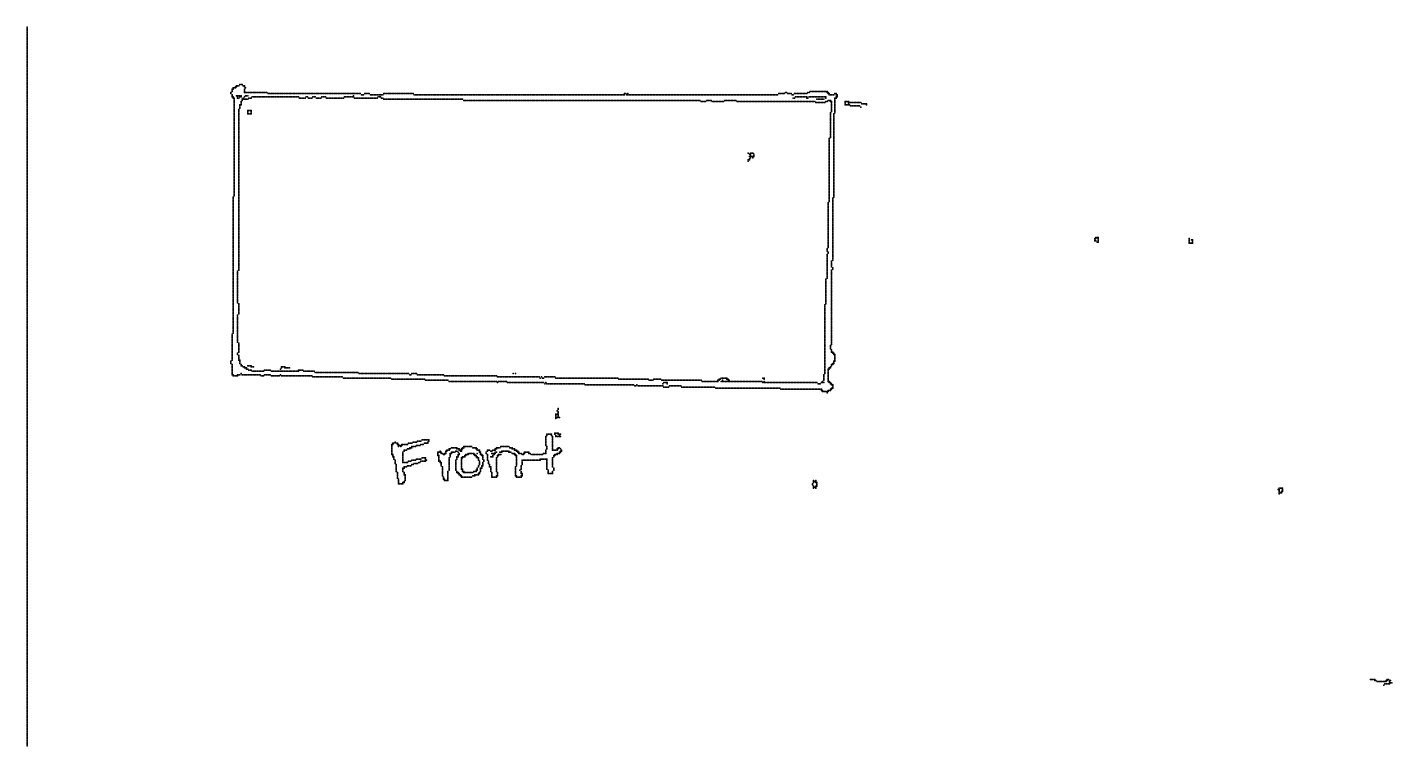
# Model space of a CAD drawing. Header units: metres. Extents: x 1 to 1214, y -1279 to 0.
# Drawn here: x 1 to 1214, y -1279 to -640 of the extents above; entities that cross this region are included whole.
import ezdxf

# ---------------------------------------------------------------- set-up
doc = ezdxf.new("R2010")
doc.units = ezdxf.units.M

msp = doc.modelspace()

# ---------------------------------------------------------------- linework, layer by layer
for p in [(1, -640), (1, -641), (1, -642), (1, -643), (1, -644), (1, -645), (1, -646), (1, -647), (1, -648), (1, -649), (1, -650), (1, -651), (1, -652), (1, -653), (1, -654), (1, -655), (1, -656), (1, -657), (1, -658), (1, -659), (1, -660), (1, -661), (1, -662), (1, -663), (1, -664), (1, -665), (1, -666), (1, -667), (1, -668), (1, -669), (1, -670), (1, -671), (1, -672), (1, -673), (1, -674), (1, -675), (1, -676), (1, -677), (1, -678), (1, -679), (1, -680), (1, -681), (1, -682), (1, -683), (1, -684), (1, -685), (1, -686), (1, -687), (1, -688), (1, -689), (1, -690), (1, -691), (190, -691), (191, -691), (192, -691), (1, -692), (1, -693), (1, -694), (1, -695), (1, -696), (1, -697), (1, -698), (1, -699), (1, -700), (1, -701), (1, -702), (1, -703), (182, -698), (182, -699), (183, -695), (183, -696), (183, -697), (183, -700), (183, -701), (183, -702), (184, -694), (184, -695), (184, -702), (184, -703), (185, -694), (185, -703), (186, -693), (186, -694), (187, -692), (187, -693), (187, -701), (188, -692), (188, -701), (188, -702), (188, -703), (189, -692), (189, -701), (189, -703), (190, -701), (190, -702), (191, -701), (191, -702), (193, -692), (193, -703), (194, -692), (194, -693), (194, -695), (194, -696), (194, -697), (194, -698), (194, -702), (195, -694), (195, -698), (195, -701), (196, -698), (196, -701), (197, -698), (197, -701), (198, -698), (198, -703), (199, -698), (199, -703), (200, -698), (200, -703), (201, -698), (201, -702), (202, -698), (202, -702), (203, -698), (203, -702), (204, -698), (204, -702), (205, -698), (205, -702), (206, -698), (206, -702), (207, -698), (207, -702), (208, -698), (208, -702), (209, -698), (209, -702), (210, -698), (210, -702), (211, -698), (211, -702), (212, -698), (212, -702), (213, -698), (213, -702), (214, -698), (214, -702), (215, -699), (215, -702), (216, -699), (216, -702), (217, -699), (217, -702), (218, -699), (218, -702), (219, -699), (219, -702), (220, -699), (220, -702), (221, -699), (221, -702), (222, -699), (222, -702), (223, -699), (223, -702), (224, -699), (224, -702), (225, -699), (225, -702), (226, -699), (226, -702), (227, -699), (227, -702), (228, -699), (228, -702), (229, -699), (229, -702), (230, -699), (230, -702), (231, -699), (231, -702), (232, -699), (232, -702), (233, -699), (233, -702), (234, -699), (234, -702), (235, -699), (235, -702), (236, -699), (236, -702), (237, -699), (237, -702), (238, -699), (238, -702), (239, -699), (239, -702), (240, -699), (240, -702), (241, -699), (241, -702), (242, -699), (242, -702), (243, -699), (243, -703), (244, -699), (244, -703), (245, -699), (245, -703), (246, -699), (246, -703), (247, -699), (247, -703), (248, -699), (248, -703), (249, -699), (249, -702), (250, -699), (250, -702), (251, -699), (251, -703), (252, -699), (252, -703), (253, -699), (253, -703), (254, -699), (254, -703), (255, -699), (255, -702), (256, -699), (256, -702), (257, -699), (257, -702), (258, -699), (258, -703), (259, -699), (259, -703), (260, -699), (260, -703), (261, -699), (261, -703), (262, -699), (262, -703), (263, -699), (263, -702), (264, -699), (264, -702), (265, -699), (265, -702), (266, -699), (266, -702), (267, -699), (267, -703), (268, -699), (268, -703), (269, -699), (269, -703), (270, -699), (270, -703), (271, -699), (271, -703), (272, -699), (272, -703), (273, -699), (273, -703), (274, -699), (274, -703), (275, -699), (275, -703), (276, -699), (276, -703), (277, -699), (277, -703), (278, -699), (278, -703), (279, -699), (279, -703), (280, -699), (280, -703), (281, -699), (281, -703), (282, -699), (282, -703), (283, -699), (283, -702), (284, -699), (284, -702), (285, -699), (285, -702), (286, -699), (286, -702), (287, -699), (287, -702), (288, -699), (288, -702), (289, -699), (289, -702), (290, -699), (290, -702), (291, -699), (291, -701), (291, -702), (292, -699), (292, -703), (293, -699), (293, -703), (294, -699), (294, -703), (295, -699), (295, -703), (296, -699), (296, -703), (297, -699), (297, -703), (298, -700), (298, -703), (299, -700), (299, -703), (300, -700), (300, -703), (301, -699), (301, -703), (302, -699), (302, -703), (303, -699), (303, -703), (304, -699), (304, -703), (305, -699), (305, -703), (306, -700), (306, -703), (307, -700), (307, -703), (308, -700), (308, -703), (309, -700), (309, -703), (310, -700), (310, -703), (311, -700), (311, -703), (312, -700), (312, -703), (313, -700), (313, -702), (314, -700), (314, -702), (315, -700), (315, -702), (316, -700), (316, -703), (317, -700), (317, -703), (318, -699), (319, -699), (320, -699), (321, -699), (322, -699), (323, -699), (324, -699), (325, -699), (326, -699), (327, -699), (328, -699), (329, -699), (330, -699), (331, -699), (332, -699), (333, -699), (334, -699), (335, -699), (336, -699), (337, -699), (338, -699), (339, -699), (340, -699), (341, -699), (342, -699), (343, -699), (344, -699), (345, -700), (346, -700), (347, -700), (348, -700), (349, -700), (350, -700), (351, -700), (352, -700), (353, -700), (354, -700), (355, -700), (356, -700), (357, -700), (358, -700), (359, -700), (360, -700), (361, -700), (362, -700), (363, -700), (364, -700), (365, -700), (366, -700), (367, -700), (368, -700), (369, -700), (370, -700), (371, -700), (372, -700), (373, -700), (374, -700), (375, -700), (376, -700), (377, -700), (378, -700), (379, -700), (380, -700), (381, -700), (382, -700), (383, -700), (384, -700), (385, -700), (386, -700), (387, -700), (388, -700), (389, -700), (390, -700), (391, -700), (392, -700), (393, -700), (394, -700), (395, -700), (396, -700), (397, -700), (398, -700), (399, -700), (400, -700), (401, -700), (402, -700), (403, -700), (404, -700), (405, -700), (406, -700), (407, -700), (408, -700), (409, -700), (410, -700), (411, -700), (412, -700), (413, -700), (414, -700), (415, -700), (416, -700), (417, -700), (418, -700), (419, -700), (420, -700), (421, -700), (422, -700), (423, -700), (424, -700), (425, -700), (426, -700), (427, -700), (428, -700), (429, -700), (430, -700), (431, -700), (432, -700), (433, -700), (434, -700), (435, -700), (436, -700), (437, -700), (438, -700), (439, -700), (440, -700), (441, -700), (442, -700), (443, -700), (444, -700), (445, -700), (446, -700), (447, -700), (448, -700), (449, -700), (450, -700), (451, -700), (452, -700), (453, -700), (454, -700), (455, -700), (456, -700), (457, -700), (458, -700), (459, -700), (460, -700), (461, -700), (462, -700), (463, -700), (464, -700), (465, -700), (466, -700), (467, -700), (468, -700), (469, -700), (470, -700), (471, -700), (472, -700), (473, -700), (474, -700), (475, -700), (476, -700), (477, -700), (478, -700), (479, -700), (480, -700), (481, -700), (482, -700), (483, -700), (484, -700), (485, -700), (486, -700), (487, -700), (488, -700), (489, -700), (490, -700), (491, -700), (492, -700), (493, -700), (494, -700), (495, -700), (496, -700), (497, -700), (498, -700), (499, -700), (500, -700), (501, -700), (502, -700), (503, -700), (504, -700), (505, -700), (506, -700), (507, -700), (508, -700), (509, -700), (510, -700), (511, -700), (512, -700), (513, -700), (514, -700), (515, -700), (516, -700), (517, -700), (518, -700), (519, -700), (520, -700), (521, -700), (522, -700), (523, -700), (524, -700), (525, -700), (526, -700), (527, -700), (528, -700), (529, -700), (530, -700), (531, -700), (532, -699), (532, -700), (533, -699), (534, -700), (535, -699), (535, -700), (536, -700), (537, -700), (538, -700), (539, -700), (540, -700), (541, -700), (542, -700), (543, -700), (544, -700), (545, -700), (546, -700), (547, -700), (548, -700), (549, -700), (550, -700), (551, -700), (552, -700), (553, -700), (554, -700), (555, -700), (556, -700), (557, -700), (558, -700), (559, -700), (560, -700), (561, -700), (562, -700), (563, -700), (564, -700), (565, -700), (566, -700), (567, -700), (568, -700), (569, -700), (570, -700), (571, -700), (572, -700), (573, -700), (574, -700), (575, -700), (576, -700), (577, -700), (578, -700), (579, -700), (580, -700), (581, -700), (582, -700), (583, -700), (584, -700), (585, -700), (586, -700), (587, -700), (588, -700), (589, -700), (590, -700), (591, -700), (592, -700), (593, -700), (594, -700), (595, -700), (596, -700), (597, -700), (598, -700), (599, -700), (600, -700), (601, -700), (602, -700), (603, -700), (604, -700), (605, -700), (606, -700), (607, -700), (608, -700), (609, -700), (610, -700), (611, -700), (612, -700), (613, -700), (614, -700), (615, -700), (616, -700), (617, -700), (618, -700), (619, -700), (620, -700), (621, -700), (622, -700), (623, -700), (624, -700), (625, -700), (626, -700), (627, -700), (628, -700), (629, -700), (630, -700), (631, -700), (632, -700), (633, -700), (634, -700), (635, -700), (636, -700), (637, -700), (638, -700), (639, -700), (640, -700), (641, -700), (642, -700), (643, -700), (644, -700), (645, -700), (646, -700), (647, -700), (648, -700), (649, -700), (650, -700), (651, -700), (652, -700), (653, -700), (654, -700), (655, -700), (656, -700), (657, -700), (658, -700), (659, -700), (660, -700), (661, -700), (662, -700), (663, -700), (664, -700), (665, -700), (666, -700), (667, -700), (668, -700), (669, -699), (670, -699), (671, -699), (672, -699), (673, -699), (674, -699), (675, -698), (676, -698), (677, -699), (678, -699), (679, -699), (680, -699), (681, -700), (682, -700), (682, -703), (683, -699), (683, -703), (684, -699), (684, -702), (685, -699), (685, -702), (686, -699), (686, -702), (687, -699), (687, -702), (688, -699), (688, -702), (689, -699), (689, -702), (690, -699), (690, -702), (691, -699), (691, -702), (692, -699), (692, -702), (693, -699), (693, -702), (694, -699), (694, -702), (694, -703), (695, -698), (695, -703), (696, -698), (696, -702), (697, -697), (697, -702), (698, -697), (698, -702), (699, -697), (699, -702), (700, -697), (700, -702), (701, -697), (701, -702), (702, -697), (702, -702), (703, -697), (703, -702), (704, -697), (704, -702), (705, -697), (705, -702), (706, -697), (706, -702), (707, -697), (707, -702), (708, -697), (708, -702), (709, -697), (709, -702), (710, -697), (710, -702), (711, -697), (711, -702), (711, -703), (712, -697), (712, -698), (713, -698), (713, -699), (714, -699), (714, -700), (715, -700), (716, -700), (717, -700), (718, -700), (719, -699), (719, -703), (720, -699), (720, -700), (720, -702), (720, -703), (721, -700), (721, -701), (721, -702), (1, -704), (1, -705), (1, -706), (1, -707), (1, -708), (1, -709), (1, -710), (1, -711), (1, -712), (1, -713), (1, -714), (1, -715), (185, -704), (185, -705), (185, -706), (185, -707), (185, -708), (185, -709), (185, -710), (185, -711), (185, -712), (185, -713), (185, -714), (185, -715), (189, -713), (189, -714), (189, -715), (190, -709), (190, -710), (190, -711), (190, -712), (191, -706), (191, -707), (191, -708), (191, -709), (192, -704), (192, -705), (193, -704), (194, -704), (195, -704), (196, -704), (197, -704), (197, -714), (197, -715), (198, -714), (199, -714), (200, -714), (200, -715), (318, -704), (319, -704), (320, -704), (321, -704), (322, -704), (323, -704), (324, -704), (325, -704), (326, -704), (327, -704), (328, -704), (329, -704), (330, -704), (331, -704), (332, -704), (333, -704), (334, -704), (335, -704), (336, -704), (337, -704), (338, -704), (339, -704), (340, -704), (341, -704), (342, -704), (343, -704), (344, -704), (345, -704), (346, -704), (347, -704), (348, -704), (349, -704), (350, -704), (351, -704), (352, -704), (353, -704), (354, -704), (355, -704), (356, -704), (357, -704), (358, -704), (359, -704), (360, -704), (361, -704), (362, -704), (363, -704), (364, -704), (365, -704), (366, -704), (367, -704), (368, -704), (369, -704), (370, -704), (371, -704), (372, -704), (373, -704), (374, -704), (375, -704), (376, -704), (377, -704), (378, -704), (379, -704), (380, -704), (381, -704), (382, -704), (383, -704), (384, -704), (385, -704), (386, -704), (387, -704), (388, -704), (389, -705), (390, -705), (391, -705), (392, -705), (393, -705), (394, -705), (395, -705), (396, -705), (397, -705), (398, -705), (399, -705), (400, -705), (401, -705), (402, -705), (403, -705), (404, -705), (405, -705), (406, -705), (407, -705), (408, -705), (409, -705), (410, -705), (411, -705), (412, -705), (413, -705), (414, -705), (415, -705), (416, -705), (417, -705), (418, -705), (419, -705), (420, -705), (421, -705), (422, -705), (423, -705), (424, -705), (425, -705), (426, -705), (427, -705), (428, -705), (429, -705), (430, -705), (431, -705), (432, -705), (433, -705), (434, -705), (435, -705), (436, -705), (437, -705), (438, -705), (439, -705), (440, -705), (441, -705), (442, -705), (443, -705), (444, -705), (445, -705), (446, -705), (447, -705), (448, -705), (449, -705), (450, -705), (451, -705), (452, -705), (453, -705), (454, -705), (455, -705), (456, -705), (457, -705), (458, -705), (459, -705), (460, -705), (461, -705), (462, -705), (463, -705), (464, -705), (465, -705), (466, -705), (467, -705), (468, -705), (469, -705), (470, -705), (471, -705), (472, -705), (473, -705), (474, -705), (475, -705), (476, -705), (477, -705), (478, -705), (479, -705), (480, -705), (481, -705), (482, -705), (483, -705), (484, -705), (485, -705), (486, -705), (487, -705), (488, -705), (489, -705), (490, -705), (491, -705), (492, -705), (493, -705), (494, -705), (495, -705), (496, -705), (497, -705), (498, -705), (499, -705), (500, -705), (501, -705), (502, -705), (503, -705), (504, -705), (505, -705), (506, -705), (507, -705), (508, -705), (509, -705), (510, -705), (511, -705), (512, -705), (513, -705), (514, -705), (515, -705), (516, -705), (517, -705), (518, -705), (519, -705), (520, -705), (521, -705), (522, -705), (523, -705), (524, -705), (525, -705), (526, -705), (527, -705), (528, -705), (529, -705), (530, -705), (531, -705), (532, -705), (533, -705), (534, -705), (535, -705), (536, -705), (537, -705), (538, -705), (539, -705), (540, -705), (541, -705), (542, -705), (543, -705), (544, -705), (545, -705), (546, -705), (547, -705), (548, -705), (549, -705), (550, -705), (551, -705), (552, -705), (553, -705), (554, -705), (555, -705), (556, -705), (557, -705), (558, -705), (559, -705), (560, -705), (561, -705), (562, -705), (563, -705), (564, -705), (565, -705), (566, -705), (567, -705), (568, -705), (569, -705), (570, -705), (571, -705), (572, -705), (573, -705), (574, -705), (575, -705), (576, -705), (577, -705), (578, -705), (579, -705), (580, -705), (581, -705), (582, -705), (583, -705), (584, -705), (585, -705), (586, -705), (587, -705), (588, -705), (589, -705), (590, -705), (591, -705), (592, -705), (593, -705), (594, -705), (595, -705), (596, -705), (597, -705), (598, -705), (599, -705), (600, -706), (601, -706), (602, -706), (603, -706), (604, -706), (605, -705), (606, -705), (607, -705), (608, -705), (609, -705), (610, -706), (611, -706), (612, -706), (613, -706), (614, -706), (615, -706), (616, -706), (617, -706), (618, -706), (619, -706), (620, -706), (621, -705), (622, -705), (623, -705), (624, -705), (625, -705), (626, -705), (627, -705), (628, -705), (629, -705), (630, -705), (631, -705), (632, -706), (633, -706), (634, -706), (635, -706), (636, -706), (637, -706), (638, -706), (639, -706), (640, -706), (641, -706), (642, -706), (643, -706), (644, -706), (645, -706), (646, -706), (647, -706), (648, -706), (649, -706), (650, -706), (651, -706), (652, -706), (653, -706), (654, -706), (655, -706), (656, -706), (657, -706), (658, -706), (659, -706), (660, -706), (661, -706), (662, -706), (663, -706), (664, -706), (665, -706), (666, -706), (667, -706), (668, -706), (669, -706), (670, -706), (671, -706), (672, -706), (673, -706), (674, -706), (675, -706), (676, -706), (677, -706), (678, -706), (679, -706), (680, -706), (681, -706), (682, -706), (683, -706), (684, -706), (685, -706), (686, -706), (687, -706), (688, -706), (689, -706), (690, -706), (691, -706), (692, -706), (693, -706), (694, -706), (695, -706), (696, -706), (697, -706), (698, -706), (699, -706), (700, -706), (701, -706), (702, -707), (703, -704), (703, -707), (704, -704), (704, -707), (705, -704), (705, -707), (706, -704), (706, -707), (707, -704), (707, -707), (708, -704), (708, -707), (709, -704), (709, -707), (710, -707), (711, -706), (712, -706), (713, -705), (714, -705), (715, -705), (715, -706), (716, -706), (716, -707), (716, -708), (716, -709), (716, -710), (716, -711), (716, -712), (716, -713), (716, -714), (716, -715), (719, -704), (719, -705), (719, -706), (719, -707), (719, -708), (719, -709), (719, -710), (719, -711), (719, -712), (719, -713), (719, -714), (719, -715), (728, -706), (728, -707), (728, -708), (728, -709), (729, -706), (729, -709), (730, -706), (730, -709), (731, -706), (731, -707), (731, -708), (731, -709), (732, -707), (732, -709), (733, -707), (733, -710), (734, -707), (734, -710), (735, -707), (735, -710), (736, -707), (736, -710), (737, -707), (737, -710), (738, -707), (738, -710), (739, -707), (739, -710), (740, -707), (740, -710), (741, -707), (741, -710), (742, -707), (742, -711), (743, -708), (744, -708), (745, -708), (746, -708), (747, -708), (747, -709), (1, -716), (1, -717), (1, -718), (1, -719), (1, -720), (1, -721), (1, -722), (1, -723), (1, -724), (1, -725), (1, -726), (1, -727), (185, -716), (185, -717), (185, -718), (185, -719), (185, -720), (185, -721), (185, -722), (185, -723), (185, -724), (185, -725), (185, -726), (185, -727), (189, -716), (189, -717), (189, -718), (189, -719), (189, -720), (189, -721), (189, -722), (189, -723), (189, -724), (189, -725), (189, -726), (189, -727), (197, -716), (197, -717), (198, -717), (199, -717), (200, -716), (200, -717), (715, -716), (715, -717), (715, -718), (715, -719), (715, -720), (715, -721), (715, -722), (715, -723), (715, -724), (715, -725), (715, -726), (715, -727), (718, -717), (718, -718), (718, -719), (718, -720), (718, -721), (718, -722), (718, -723), (718, -724), (718, -725), (718, -726), (718, -727), (719, -716), (1, -728), (1, -729), (1, -730), (1, -731), (1, -732), (1, -733), (1, -734), (1, -735), (1, -736), (1, -737), (1, -738), (1, -739), (185, -728), (185, -729), (185, -730), (185, -731), (185, -732), (185, -733), (185, -734), (185, -735), (185, -736), (185, -737), (185, -738), (185, -739), (189, -728), (189, -729), (189, -730), (189, -731), (189, -732), (189, -733), (189, -734), (189, -735), (189, -736), (189, -737), (189, -738), (189, -739), (714, -739), (715, -728), (715, -729), (715, -730), (715, -731), (715, -732), (715, -733), (715, -734), (715, -735), (715, -736), (715, -737), (715, -738), (718, -728), (718, -729), (718, -730), (718, -731), (718, -732), (718, -733), (718, -734), (718, -735), (718, -736), (718, -737), (718, -738), (718, -739), (1, -740), (1, -741), (1, -742), (1, -743), (1, -744), (1, -745), (1, -746), (1, -747), (1, -748), (1, -749), (1, -750), (1, -751), (1, -752), (185, -740), (185, -741), (185, -742), (185, -743), (185, -744), (185, -745), (185, -746), (185, -747), (185, -748), (185, -749), (185, -750), (185, -751), (185, -752), (189, -740), (189, -741), (189, -742), (189, -743), (189, -744), (189, -745), (189, -746), (189, -747), (189, -748), (189, -749), (189, -750), (189, -751), (189, -752), (642, -752), (644, -752), (645, -752), (646, -752), (714, -740), (714, -741), (714, -742), (714, -743), (714, -744), (714, -745), (714, -746), (714, -747), (714, -748), (714, -749), (714, -750), (714, -751), (714, -752), (718, -740), (718, -741), (718, -742), (718, -743), (718, -744), (718, -745), (718, -746), (718, -747), (718, -748), (718, -749), (718, -750), (718, -751), (718, -752), (1, -753), (1, -754), (1, -755), (1, -756), (1, -757), (1, -758), (1, -759), (1, -760), (1, -761), (1, -762), (1, -763), (1, -764), (185, -753), (185, -754), (185, -755), (185, -756), (185, -757), (185, -758), (185, -759), (185, -760), (185, -761), (185, -762), (185, -763), (185, -764), (189, -753), (189, -754), (189, -755), (189, -756), (189, -757), (189, -758), (189, -759), (189, -760), (189, -761), (189, -762), (189, -763), (189, -764), (642, -758), (642, -759), (643, -753), (643, -755), (643, -757), (643, -758), (644, -753), (644, -754), (644, -755), (644, -756), (645, -755), (646, -755), (646, -756), (647, -753), (647, -754), (647, -755), (714, -753), (714, -754), (714, -755), (714, -756), (714, -757), (714, -758), (714, -759), (714, -760), (714, -761), (714, -762), (714, -763), (714, -764), (718, -753), (718, -754), (718, -755), (718, -756), (718, -757), (718, -758), (718, -759), (718, -760), (718, -761), (718, -762), (718, -763), (718, -764), (1, -765), (1, -766), (1, -767), (1, -768), (1, -769), (1, -770), (1, -771), (1, -772), (1, -773), (1, -774), (1, -775), (1, -776), (185, -765), (185, -766), (185, -767), (185, -768), (185, -769), (185, -770), (185, -771), (185, -772), (185, -773), (185, -774), (185, -775), (185, -776), (189, -765), (189, -766), (189, -767), (189, -768), (189, -769), (189, -770), (189, -771), (189, -772), (189, -773), (189, -774), (189, -775), (189, -776), (714, -765), (714, -766), (714, -767), (714, -768), (714, -769), (714, -770), (714, -771), (714, -772), (714, -773), (714, -774), (714, -775), (714, -776), (718, -765), (718, -766), (718, -767), (718, -768), (718, -769), (718, -770), (718, -771), (718, -772), (718, -773), (718, -774), (718, -775), (718, -776), (1, -777), (1, -778), (1, -779), (1, -780), (1, -781), (1, -782), (1, -783), (1, -784), (1, -785), (1, -786), (1, -787), (1, -788), (185, -777), (185, -778), (185, -779), (185, -780), (185, -781), (185, -782), (185, -783), (185, -784), (185, -785), (185, -786), (185, -787), (185, -788), (189, -777), (189, -778), (189, -779), (189, -780), (189, -781), (189, -782), (189, -783), (189, -784), (189, -785), (189, -786), (189, -787), (189, -788), (714, -777), (714, -778), (714, -779), (714, -780), (714, -781), (714, -782), (714, -783), (714, -784), (714, -785), (714, -786), (714, -787), (714, -788), (718, -777), (718, -778), (718, -779), (718, -780), (718, -781), (718, -782), (718, -783), (718, -784), (718, -785), (718, -786), (718, -787), (718, -788), (1, -789), (1, -790), (1, -791), (1, -792), (1, -793), (1, -794), (1, -795), (1, -796), (1, -797), (1, -798), (1, -799), (1, -800), (184, -791), (184, -792), (184, -793), (184, -794), (184, -795), (184, -796), (184, -797), (184, -798), (184, -799), (184, -800), (185, -789), (185, -790), (189, -789), (189, -790), (189, -791), (189, -792), (189, -793), (189, -794), (189, -795), (189, -796), (189, -797), (189, -798), (189, -799), (189, -800), (713, -796), (713, -797), (713, -798), (713, -799), (713, -800), (714, -789), (714, -790), (714, -791), (714, -792), (714, -793), (714, -794), (714, -795), (717, -792), (717, -793), (717, -794), (717, -795), (717, -796), (717, -797), (717, -798), (717, -799), (717, -800), (718, -789), (718, -790), (718, -791), (1, -801), (1, -802), (1, -803), (1, -804), (1, -805), (1, -806), (1, -807), (1, -808), (1, -809), (1, -810), (1, -811), (1, -812), (184, -801), (184, -802), (184, -803), (184, -804), (184, -805), (184, -806), (184, -807), (184, -808), (184, -809), (184, -810), (184, -811), (184, -812), (189, -801), (189, -802), (189, -803), (189, -804), (189, -805), (189, -806), (189, -807), (189, -808), (189, -809), (189, -810), (189, -811), (189, -812), (713, -801), (713, -802), (713, -803), (713, -804), (713, -805), (713, -806), (713, -807), (713, -808), (713, -809), (713, -810), (713, -811), (713, -812), (717, -801), (717, -802), (717, -803), (717, -804), (717, -805), (717, -806), (717, -807), (717, -808), (717, -809), (717, -810), (717, -811), (717, -812), (1, -813), (1, -814), (1, -815), (1, -816), (1, -817), (1, -818), (1, -819), (1, -820), (1, -821), (1, -822), (1, -823), (1, -824), (184, -813), (184, -814), (184, -815), (184, -816), (184, -817), (184, -818), (184, -819), (184, -820), (184, -821), (184, -822), (184, -823), (184, -824), (189, -813), (189, -814), (189, -815), (189, -816), (189, -817), (189, -818), (189, -819), (189, -820), (189, -821), (189, -822), (189, -823), (189, -824), (713, -813), (713, -814), (713, -815), (713, -816), (713, -817), (713, -818), (713, -819), (713, -820), (713, -821), (713, -822), (713, -823), (713, -824), (717, -813), (717, -814), (717, -815), (717, -816), (717, -817), (717, -818), (717, -819), (717, -820), (717, -821), (717, -822), (717, -823), (717, -824), (1, -825), (1, -826), (1, -827), (1, -828), (1, -829), (1, -830), (1, -831), (1, -832), (1, -833), (1, -834), (1, -835), (1, -836), (184, -825), (184, -826), (184, -827), (184, -828), (184, -829), (184, -830), (184, -831), (184, -832), (184, -833), (184, -834), (184, -835), (184, -836), (189, -825), (189, -826), (189, -827), (189, -828), (189, -829), (189, -830), (189, -831), (189, -832), (189, -833), (189, -834), (189, -835), (189, -836), (713, -825), (713, -826), (713, -827), (713, -828), (713, -829), (713, -830), (713, -831), (713, -832), (713, -833), (713, -834), (713, -835), (713, -836), (717, -825), (717, -826), (717, -827), (717, -828), (717, -829), (717, -830), (717, -831), (717, -832), (717, -833), (717, -834), (717, -835), (717, -836), (950, -828), (950, -829), (950, -830), (951, -827), (951, -828), (951, -830), (952, -827), (952, -831), (953, -827), (953, -828), (953, -829), (953, -830), (953, -831), (1034, -828), (1034, -829), (1034, -830), (1034, -831), (1034, -832), (1035, -832), (1036, -829), (1036, -832), (1037, -829), (1037, -830), (1037, -831), (1037, -832), (1, -837), (1, -838), (1, -839), (1, -840), (1, -841), (1, -842), (1, -843), (1, -844), (1, -845), (1, -846), (1, -847), (1, -848), (1, -849), (184, -837), (184, -838), (184, -839), (184, -840), (184, -841), (184, -842), (184, -843), (184, -844), (184, -845), (184, -846), (184, -847), (184, -848), (184, -849), (189, -837), (189, -838), (189, -839), (189, -840), (189, -841), (189, -842), (189, -843), (189, -844), (189, -845), (189, -846), (189, -847), (189, -848), (189, -849), (712, -837), (712, -838), (712, -839), (712, -842), (712, -843), (712, -844), (712, -845), (712, -846), (712, -847), (712, -848), (712, -849), (713, -840), (713, -841), (716, -848), (716, -849), (717, -837), (717, -838), (717, -839), (717, -840), (717, -841), (717, -842), (717, -843), (717, -844), (717, -845), (717, -846), (717, -847), (1, -850), (1, -851), (1, -852), (1, -853), (1, -854), (1, -855), (1, -856), (1, -857), (1, -858), (1, -859), (1, -860), (1, -861), (184, -850), (184, -851), (184, -852), (184, -853), (184, -854), (184, -855), (184, -856), (184, -857), (184, -858), (184, -859), (184, -860), (184, -861), (188, -857), (188, -858), (188, -859), (188, -860), (188, -861), (189, -850), (189, -851), (189, -852), (189, -853), (189, -854), (189, -855), (189, -856), (712, -850), (712, -851), (712, -852), (712, -853), (712, -854), (712, -855), (712, -856), (712, -857), (712, -858), (712, -859), (712, -860), (712, -861), (716, -850), (716, -851), (716, -852), (716, -853), (716, -856), (716, -857), (716, -858), (716, -859), (716, -860), (716, -861), (717, -854), (717, -855), (1, -862), (1, -863), (1, -864), (1, -865), (1, -866), (1, -867), (1, -868), (1, -869), (1, -870), (1, -871), (1, -872), (1, -873), (184, -862), (184, -863), (184, -864), (184, -865), (184, -866), (184, -867), (184, -868), (184, -869), (184, -870), (184, -871), (184, -872), (184, -873), (188, -862), (188, -863), (188, -864), (188, -865), (188, -866), (188, -867), (188, -868), (188, -869), (188, -870), (188, -871), (188, -872), (188, -873), (711, -864), (711, -865), (711, -866), (711, -867), (711, -868), (711, -869), (711, -870), (711, -871), (711, -872), (711, -873), (712, -862), (712, -863), (716, -862), (716, -863), (716, -864), (716, -865), (716, -866), (716, -867), (716, -868), (716, -869), (716, -870), (716, -871), (716, -872), (716, -873), (1, -874), (1, -875), (1, -876), (1, -877), (1, -878), (1, -879), (1, -880), (1, -881), (1, -882), (1, -883), (1, -884), (1, -885), (184, -874), (184, -875), (184, -876), (184, -877), (184, -878), (184, -879), (184, -880), (184, -881), (184, -882), (184, -883), (184, -884), (184, -885), (188, -874), (188, -875), (188, -876), (188, -877), (188, -878), (188, -879), (188, -880), (188, -881), (188, -882), (188, -883), (188, -884), (188, -885), (711, -874), (711, -875), (711, -876), (711, -877), (711, -878), (711, -879), (711, -880), (711, -881), (711, -882), (711, -883), (711, -884), (711, -885), (716, -874), (716, -875), (716, -876), (716, -877), (716, -878), (716, -879), (716, -880), (716, -881), (716, -882), (716, -883), (716, -884), (716, -885), (1, -886), (1, -887), (1, -888), (1, -889), (1, -890), (1, -891), (1, -892), (1, -893), (1, -894), (1, -895), (1, -896), (1, -897), (184, -886), (184, -887), (184, -888), (184, -889), (184, -890), (184, -891), (184, -892), (184, -893), (184, -894), (184, -895), (184, -896), (184, -897), (188, -896), (188, -897), (189, -886), (189, -887), (189, -888), (189, -889), (189, -890), (189, -891), (189, -892), (189, -893), (189, -894), (189, -895), (710, -887), (710, -888), (710, -889), (710, -890), (710, -891), (710, -892), (710, -893), (710, -894), (710, -895), (710, -896), (710, -897), (711, -886), (716, -886), (716, -887), (716, -888), (716, -889), (716, -890), (716, -891), (716, -892), (716, -893), (716, -894), (716, -895), (716, -896), (716, -897), (1, -898), (1, -899), (1, -900), (1, -901), (1, -902), (1, -903), (1, -904), (1, -905), (1, -906), (1, -907), (1, -908), (1, -909), (184, -898), (184, -899), (184, -900), (184, -901), (184, -902), (184, -903), (184, -904), (184, -905), (184, -906), (184, -907), (184, -908), (184, -909), (188, -898), (188, -899), (188, -900), (188, -901), (188, -902), (188, -903), (188, -904), (188, -905), (188, -906), (188, -907), (188, -908), (188, -909), (710, -898), (710, -899), (710, -900), (710, -901), (710, -902), (710, -903), (710, -904), (710, -905), (710, -906), (710, -907), (710, -908), (710, -909), (716, -898), (716, -899), (716, -900), (716, -901), (716, -902), (716, -903), (716, -904), (716, -905), (716, -906), (716, -907), (716, -908), (716, -909), (1, -910), (1, -911), (1, -912), (1, -913), (1, -914), (1, -915), (1, -916), (1, -917), (1, -918), (1, -919), (1, -920), (1, -921), (183, -913), (183, -914), (183, -915), (183, -916), (183, -917), (183, -918), (183, -919), (183, -920), (183, -921), (184, -910), (184, -911), (184, -912), (188, -910), (188, -911), (188, -912), (188, -913), (188, -914), (188, -915), (188, -916), (188, -917), (188, -918), (188, -919), (188, -920), (189, -921), (710, -910), (710, -911), (710, -912), (710, -913), (710, -914), (710, -915), (710, -916), (710, -917), (710, -918), (710, -919), (710, -920), (710, -921), (716, -910), (716, -911), (716, -912), (716, -913), (716, -914), (716, -915), (716, -916), (716, -917), (716, -918), (716, -919), (716, -920), (716, -921), (1, -922), (1, -923), (1, -924), (1, -925), (1, -926), (1, -927), (1, -928), (1, -929), (1, -930), (1, -931), (1, -932), (1, -933), (1, -934), (183, -922), (183, -923), (183, -924), (183, -925), (183, -926), (183, -927), (183, -928), (183, -929), (183, -930), (183, -931), (183, -932), (183, -933), (183, -934), (188, -930), (188, -931), (189, -922), (189, -923), (189, -924), (189, -925), (189, -926), (189, -927), (189, -928), (189, -929), (189, -932), (189, -933), (189, -934), (710, -922), (710, -923), (710, -924), (710, -925), (710, -926), (710, -927), (710, -928), (710, -929), (710, -930), (710, -931), (710, -932), (710, -933), (710, -934), (715, -923), (715, -924), (715, -925), (715, -926), (716, -922), (716, -927), (716, -928), (716, -929), (717, -929), (717, -930), (718, -930), (718, -931), (719, -931), (719, -932), (719, -933), (719, -934), (1, -935), (1, -936), (1, -937), (1, -938), (1, -939), (1, -940), (1, -941), (1, -942), (1, -943), (1, -944), (1, -945), (1, -946), (182, -937), (182, -938), (182, -939), (183, -935), (183, -936), (183, -940), (183, -941), (183, -942), (183, -943), (183, -944), (183, -945), (183, -946), (189, -935), (189, -936), (190, -936), (190, -937), (190, -938), (190, -939), (191, -940), (191, -941), (192, -941), (193, -942), (194, -942), (194, -943), (195, -943), (196, -943), (196, -944), (197, -941), (197, -944), (198, -941), (198, -945), (199, -941), (199, -945), (200, -941), (200, -942), (200, -945), (201, -942), (201, -946), (202, -942), (202, -946), (203, -946), (204, -946), (205, -946), (206, -946), (207, -946), (208, -946), (209, -946), (210, -946), (211, -946), (212, -945), (213, -945), (214, -945), (215, -945), (216, -945), (217, -945), (218, -946), (219, -946), (220, -946), (221, -946), (222, -946), (223, -946), (224, -946), (225, -946), (226, -944), (226, -946), (227, -942), (227, -943), (227, -946), (228, -942), (228, -946), (229, -942), (229, -946), (230, -942), (230, -943), (230, -946), (231, -943), (231, -946), (232, -943), (232, -946), (233, -943), (233, -946), (234, -943), (234, -946), (235, -946), (236, -946), (237, -946), (238, -946), (239, -946), (240, -946), (241, -946), (242, -945), (242, -946), (243, -945), (244, -945), (245, -945), (246, -945), (247, -946), (248, -946), (249, -946), (250, -946), (251, -946), (252, -946), (253, -946), (254, -946), (255, -946), (256, -946), (710, -935), (710, -936), (710, -937), (710, -938), (710, -939), (710, -940), (710, -941), (710, -942), (710, -943), (710, -944), (710, -945), (710, -946), (713, -944), (713, -945), (713, -946), (714, -943), (714, -944), (715, -942), (715, -943), (716, -940), (716, -941), (717, -939), (717, -940), (718, -937), (718, -938), (718, -939), (719, -935), (719, -936), (719, -937), (1, -947), (1, -948), (1, -949), (1, -950), (1, -951), (1, -952), (1, -953), (1, -954), (1, -955), (1, -956), (1, -957), (1, -958), (183, -947), (183, -948), (183, -949), (184, -949), (184, -950), (185, -950), (186, -950), (187, -950), (188, -949), (188, -950), (189, -949), (190, -949), (191, -948), (192, -949), (193, -949), (194, -949), (195, -949), (196, -949), (197, -949), (198, -949), (199, -949), (200, -949), (201, -949), (202, -949), (203, -949), (204, -949), (205, -949), (206, -949), (207, -949), (208, -949), (209, -950), (210, -950), (211, -950), (212, -949), (213, -949), (214, -949), (215, -949), (216, -949), (217, -949), (218, -950), (219, -950), (220, -950), (221, -950), (222, -950), (223, -950), (224, -950), (225, -950), (226, -949), (227, -950), (228, -950), (229, -950), (230, -950), (231, -950), (232, -950), (233, -950), (234, -950), (235, -950), (236, -950), (237, -950), (238, -950), (239, -950), (240, -950), (241, -950), (242, -950), (243, -950), (244, -950), (245, -950), (246, -950), (247, -950), (248, -950), (249, -950), (250, -950), (251, -950), (252, -950), (253, -950), (254, -950), (255, -951), (256, -951), (257, -947), (257, -951), (258, -947), (258, -951), (259, -947), (259, -951), (260, -947), (260, -951), (261, -947), (261, -951), (262, -947), (262, -951), (263, -947), (263, -951), (264, -947), (264, -951), (265, -947), (265, -951), (266, -947), (266, -951), (267, -947), (267, -951), (268, -947), (268, -951), (269, -947), (269, -951), (270, -947), (270, -951), (271, -947), (271, -951), (272, -947), (272, -951), (273, -947), (273, -951), (274, -947), (274, -951), (275, -947), (275, -951), (276, -947), (276, -951), (277, -947), (277, -951), (278, -947), (278, -951), (279, -947), (279, -951), (280, -947), (280, -951), (281, -947), (281, -951), (282, -947), (282, -952), (283, -947), (283, -952), (284, -947), (284, -952), (285, -947), (285, -952), (286, -947), (286, -952), (287, -947), (287, -952), (288, -947), (288, -952), (289, -947), (289, -952), (290, -947), (290, -952), (291, -947), (291, -952), (292, -947), (292, -952), (293, -947), (293, -952), (294, -947), (294, -952), (295, -947), (295, -952), (296, -948), (296, -952), (297, -948), (297, -952), (298, -948), (298, -952), (299, -948), (299, -952), (300, -948), (300, -952), (301, -948), (301, -952), (302, -948), (302, -952), (303, -948), (303, -952), (304, -948), (304, -952), (305, -948), (305, -952), (306, -948), (306, -952), (307, -948), (307, -952), (308, -948), (308, -952), (309, -948), (309, -952), (310, -948), (310, -952), (311, -948), (311, -952), (312, -948), (312, -952), (313, -948), (313, -952), (314, -948), (314, -952), (315, -948), (315, -952), (316, -948), (316, -952), (317, -948), (317, -952), (318, -948), (318, -952), (319, -948), (319, -952), (320, -948), (320, -952), (321, -948), (321, -952), (322, -948), (322, -952), (323, -948), (323, -952), (324, -948), (324, -952), (325, -948), (325, -953), (326, -948), (326, -953), (327, -948), (327, -953), (328, -948), (328, -953), (329, -948), (329, -953), (330, -948), (330, -953), (331, -948), (331, -953), (332, -948), (332, -953), (333, -948), (333, -953), (334, -948), (334, -953), (335, -948), (335, -953), (336, -948), (336, -953), (337, -948), (337, -953), (338, -948), (338, -953), (339, -948), (339, -953), (340, -948), (340, -953), (341, -949), (341, -953), (342, -949), (342, -953), (343, -948), (343, -953), (344, -948), (344, -953), (345, -948), (345, -953), (346, -948), (346, -953), (347, -948), (347, -953), (348, -949), (348, -953), (349, -949), (349, -953), (350, -949), (350, -953), (351, -949), (351, -953), (352, -949), (352, -953), (353, -949), (353, -953), (354, -949), (354, -953), (355, -949), (355, -954), (356, -949), (356, -954), (357, -949), (357, -954), (358, -949), (358, -954), (359, -949), (359, -954), (360, -949), (360, -954), (361, -949), (361, -954), (362, -949), (362, -954), (363, -949), (363, -954), (364, -949), (364, -954), (365, -949), (365, -954), (366, -949), (366, -954), (367, -949), (367, -954), (368, -949), (368, -954), (369, -949), (369, -954), (370, -949), (370, -954), (371, -949), (371, -954), (372, -950), (372, -954), (373, -950), (373, -954), (374, -950), (374, -954), (375, -950), (375, -954), (376, -950), (376, -955), (377, -950), (377, -955), (378, -950), (378, -955), (379, -950), (379, -955), (380, -950), (380, -955), (381, -950), (381, -955), (382, -950), (382, -955), (383, -950), (383, -955), (384, -950), (384, -955), (385, -950), (385, -955), (386, -950), (386, -955), (387, -950), (387, -955), (388, -950), (388, -955), (389, -950), (389, -955), (390, -950), (390, -955), (391, -950), (391, -955), (392, -950), (392, -955), (393, -950), (393, -955), (394, -950), (394, -955), (395, -950), (395, -955), (396, -950), (396, -955), (397, -950), (397, -955), (398, -950), (398, -955), (399, -950), (399, -955), (400, -950), (400, -955), (401, -950), (401, -955), (402, -950), (402, -955), (403, -950), (403, -955), (404, -950), (404, -955), (405, -950), (405, -955), (406, -950), (406, -955), (407, -950), (407, -955), (408, -950), (408, -955), (409, -950), (409, -955), (410, -950), (410, -955), (411, -950), (411, -955), (412, -950), (412, -955), (413, -950), (413, -955), (414, -950), (414, -955), (415, -950), (415, -955), (416, -950), (416, -955), (417, -950), (417, -955), (418, -950), (418, -955), (419, -951), (419, -956), (420, -951), (420, -955), (421, -951), (421, -955), (422, -951), (422, -955), (423, -951), (423, -955), (424, -951), (424, -955), (425, -951), (425, -955), (426, -951), (426, -955), (427, -951), (427, -955), (428, -951), (428, -956), (429, -951), (429, -956), (430, -951), (430, -956), (431, -951), (431, -956), (432, -951), (432, -956), (433, -948), (433, -951), (433, -956), (434, -951), (434, -956), (435, -948), (435, -951), (435, -956), (436, -951), (436, -956), (437, -951), (437, -956), (438, -951), (438, -956), (439, -951), (439, -956), (440, -951), (440, -956), (441, -951), (441, -956), (442, -951), (442, -956), (443, -951), (443, -956), (444, -951), (444, -956), (445, -951), (445, -956), (446, -951), (446, -956), (447, -951), (447, -956), (448, -951), (448, -956), (449, -951), (449, -956), (450, -951), (450, -956), (451, -951), (451, -956), (452, -951), (452, -956), (453, -951), (453, -956), (454, -951), (454, -956), (455, -951), (455, -956), (456, -951), (456, -956), (457, -952), (457, -956), (458, -951), (458, -956), (459, -952), (459, -956), (460, -952), (460, -956), (461, -951), (461, -957), (462, -951), (462, -956), (463, -951), (463, -957), (464, -951), (464, -957), (465, -951), (465, -957), (466, -951), (466, -957), (467, -951), (467, -957), (468, -951), (468, -957), (469, -951), (469, -957), (470, -951), (470, -957), (471, -952), (471, -957), (472, -952), (472, -957), (473, -952), (473, -957), (474, -952), (474, -957), (475, -952), (475, -957), (476, -952), (476, -957), (477, -952), (477, -957), (478, -952), (478, -957), (479, -952), (479, -957), (480, -952), (480, -957), (481, -952), (481, -957), (482, -952), (482, -957), (483, -952), (483, -957), (484, -952), (484, -957), (485, -952), (485, -957), (486, -952), (486, -957), (487, -952), (487, -957), (488, -952), (488, -957), (489, -952), (489, -957), (490, -952), (490, -957), (491, -952), (491, -957), (492, -952), (492, -957), (493, -952), (493, -957), (494, -952), (494, -957), (495, -952), (495, -957), (496, -952), (496, -957), (497, -952), (497, -958), (498, -952), (498, -958), (499, -952), (499, -958), (500, -952), (500, -958), (501, -952), (501, -958), (502, -952), (502, -958), (503, -952), (503, -958), (504, -952), (504, -958), (505, -952), (505, -958), (506, -952), (506, -958), (507, -952), (507, -958), (508, -952), (508, -958), (509, -952), (509, -958), (510, -952), (510, -958), (511, -952), (511, -958), (512, -952), (512, -958), (513, -952), (513, -958), (514, -952), (514, -958), (515, -952), (515, -958), (516, -952), (516, -958), (517, -952), (517, -958), (518, -952), (518, -958), (519, -952), (519, -958), (520, -952), (520, -958), (521, -952), (521, -958), (522, -952), (522, -958), (523, -952), (523, -958), (524, -952), (524, -958), (525, -952), (525, -958), (526, -952), (526, -958), (527, -953), (527, -958), (528, -953), (528, -958), (529, -953), (529, -958), (530, -953), (530, -958), (531, -953), (531, -958), (532, -953), (532, -958), (533, -953), (533, -958), (534, -953), (534, -958), (535, -953), (535, -958), (536, -953), (536, -958), (537, -953), (537, -958), (538, -953), (538, -958), (539, -953), (539, -958), (540, -953), (540, -958), (541, -953), (542, -953), (543, -953), (543, -958), (544, -953), (545, -953), (546, -953), (547, -953), (548, -953), (549, -953), (550, -953), (551, -953), (552, -953), (553, -953), (554, -954), (555, -954), (556, -954), (557, -954), (558, -953), (559, -953), (560, -953), (561, -953), (562, -953), (563, -953), (564, -953), (565, -954), (566, -954), (566, -957), (567, -954), (567, -956), (568, -954), (568, -956), (569, -954), (569, -956), (570, -954), (570, -956), (570, -957), (571, -954), (572, -954), (573, -954), (574, -954), (575, -954), (576, -954), (577, -954), (578, -954), (579, -954), (580, -954), (581, -954), (582, -954), (583, -954), (584, -954), (585, -954), (586, -954), (587, -954), (588, -954), (589, -954), (590, -954), (591, -954), (592, -954), (593, -954), (594, -954), (595, -954), (596, -954), (597, -954), (598, -954), (599, -954), (600, -954), (601, -955), (602, -955), (603, -955), (604, -955), (605, -955), (606, -955), (607, -955), (608, -955), (609, -955), (610, -955), (611, -955), (612, -955), (613, -955), (614, -955), (615, -954), (615, -955), (616, -953), (616, -954), (617, -953), (618, -952), (618, -955), (619, -952), (619, -954), (619, -955), (620, -952), (620, -955), (621, -952), (621, -955), (622, -952), (622, -955), (623, -952), (623, -953), (623, -955), (624, -953), (624, -954), (624, -955), (625, -954), (625, -955), (626, -955), (627, -955), (628, -955), (629, -955), (630, -955), (631, -955), (632, -955), (633, -955), (634, -955), (635, -955), (636, -955), (637, -955), (638, -955), (639, -955), (640, -955), (641, -955), (642, -955), (643, -955), (644, -955), (645, -955), (646, -955), (647, -955), (648, -955), (649, -955), (650, -955), (651, -955), (652, -955), (653, -955), (654, -955), (655, -952), (655, -956), (656, -952), (656, -953), (656, -955), (656, -956), (657, -956), (658, -956), (659, -956), (660, -956), (661, -956), (662, -956), (663, -956), (664, -956), (665, -956), (666, -956), (667, -956), (668, -956), (669, -956), (670, -956), (671, -956), (672, -956), (673, -956), (674, -956), (675, -956), (676, -956), (677, -956), (678, -956), (679, -956), (680, -956), (681, -956), (682, -956), (683, -956), (684, -956), (685, -956), (686, -956), (687, -956), (688, -956), (689, -956), (690, -956), (691, -956), (692, -956), (693, -956), (694, -956), (695, -956), (696, -956), (697, -956), (698, -956), (699, -956), (700, -956), (701, -956), (702, -956), (703, -956), (704, -957), (705, -957), (706, -957), (707, -956), (708, -955), (708, -956), (709, -949), (709, -950), (709, -951), (709, -952), (709, -953), (709, -954), (709, -956), (710, -947), (710, -948), (713, -947), (713, -948), (713, -949), (713, -950), (713, -951), (713, -952), (713, -953), (713, -954), (713, -955), (714, -955), (714, -956), (715, -956), (715, -957), (716, -957), (716, -958), (717, -958), (1, -959), (1, -960), (1, -961), (1, -962), (1, -963), (1, -964), (1, -965), (1, -966), (1, -967), (1, -968), (1, -969), (1, -970), (541, -959), (542, -959), (544, -959), (545, -959), (546, -959), (547, -959), (548, -959), (549, -959), (550, -959), (551, -959), (552, -959), (553, -959), (554, -959), (555, -959), (556, -959), (557, -959), (558, -959), (559, -959), (560, -959), (561, -959), (562, -959), (563, -959), (564, -959), (565, -959), (566, -959), (567, -960), (568, -960), (569, -960), (570, -960), (571, -960), (572, -959), (573, -959), (574, -959), (575, -959), (576, -959), (577, -959), (578, -959), (579, -959), (580, -959), (581, -959), (582, -959), (583, -960), (584, -960), (585, -960), (586, -960), (587, -960), (588, -960), (589, -960), (590, -960), (591, -960), (592, -960), (593, -960), (594, -960), (595, -960), (596, -960), (597, -960), (598, -960), (599, -960), (600, -960), (601, -960), (602, -960), (603, -960), (604, -960), (605, -960), (606, -960), (607, -960), (608, -960), (609, -960), (610, -960), (611, -960), (612, -960), (613, -961), (614, -961), (615, -961), (616, -961), (617, -961), (618, -961), (619, -961), (620, -961), (621, -961), (622, -961), (623, -961), (624, -961), (625, -961), (626, -961), (627, -961), (628, -961), (629, -961), (630, -961), (631, -961), (632, -961), (633, -961), (634, -961), (635, -961), (636, -961), (637, -961), (638, -961), (639, -961), (640, -961), (641, -961), (642, -961), (643, -961), (644, -961), (645, -961), (646, -961), (647, -961), (648, -961), (649, -961), (650, -961), (651, -961), (652, -961), (653, -961), (654, -961), (655, -961), (656, -961), (657, -961), (658, -961), (659, -961), (660, -961), (661, -961), (662, -961), (663, -961), (664, -961), (665, -961), (666, -961), (667, -961), (668, -961), (669, -961), (670, -961), (671, -962), (672, -962), (673, -962), (674, -962), (675, -962), (676, -962), (677, -962), (678, -962), (679, -962), (680, -962), (681, -962), (682, -962), (683, -962), (684, -962), (685, -962), (686, -962), (687, -962), (688, -962), (689, -962), (690, -962), (691, -962), (692, -962), (693, -962), (694, -962), (695, -962), (696, -962), (697, -962), (698, -962), (699, -962), (700, -962), (701, -962), (702, -962), (703, -962), (704, -962), (705, -962), (706, -962), (707, -962), (707, -963), (708, -963), (708, -964), (709, -964), (710, -964), (711, -964), (712, -964), (712, -965), (713, -963), (713, -964), (714, -963), (715, -962), (715, -963), (716, -961), (716, -962), (717, -959), (717, -960), (717, -961), (1, -971), (1, -972), (1, -973), (1, -974), (1, -975), (1, -976), (1, -977), (1, -978), (1, -979), (1, -980), (1, -981), (1, -982), (472, -981), (473, -979), (473, -980), (473, -982), (1, -983), (1, -984), (1, -985), (1, -986), (1, -987), (1, -988), (1, -989), (1, -990), (1, -991), (1, -992), (1, -993), (1, -994), (471, -984), (471, -985), (471, -986), (471, -987), (471, -988), (472, -984), (472, -987), (473, -983), (473, -984), (473, -985), (473, -986), (473, -987), (474, -987), (1, -995), (1, -996), (1, -997), (1, -998), (1, -999), (1, -1000), (1, -1001), (1, -1002), (1, -1003), (1, -1004), (1, -1005), (1, -1006), (462, -1004), (462, -1005), (462, -1006), (463, -1002), (463, -1003), (464, -1002), (465, -1002), (466, -1002), (467, -1002), (467, -1003), (468, -1004), (468, -1005), (468, -1006), (470, -1001), (470, -1002), (471, -1001), (471, -1003), (471, -1004), (472, -1001), (472, -1004), (473, -1001), (473, -1002), (473, -1004), (474, -1002), (474, -1003), (474, -1004), (475, -1002), (475, -1004), (1, -1007), (1, -1008), (1, -1009), (1, -1010), (1, -1011), (1, -1012), (1, -1013), (1, -1014), (1, -1015), (1, -1016), (1, -1017), (1, -1018), (325, -1011), (325, -1012), (325, -1013), (325, -1014), (325, -1015), (325, -1016), (325, -1017), (325, -1018), (326, -1010), (326, -1011), (327, -1010), (328, -1009), (329, -1010), (330, -1010), (330, -1011), (331, -1011), (331, -1012), (331, -1013), (332, -1012), (333, -1012), (333, -1013), (334, -1011), (334, -1012), (335, -1011), (335, -1018), (336, -1011), (336, -1016), (336, -1017), (337, -1011), (337, -1016), (338, -1011), (338, -1016), (339, -1011), (339, -1015), (340, -1010), (340, -1015), (341, -1010), (341, -1014), (341, -1015), (342, -1010), (342, -1014), (343, -1010), (343, -1013), (343, -1014), (344, -1009), (344, -1013), (345, -1009), (345, -1013), (346, -1009), (346, -1013), (347, -1009), (347, -1012), (348, -1008), (348, -1012), (349, -1008), (349, -1012), (350, -1008), (350, -1012), (351, -1008), (351, -1011), (352, -1007), (352, -1011), (353, -1007), (353, -1011), (354, -1007), (354, -1010), (355, -1007), (355, -1010), (356, -1007), (356, -1010), (357, -1007), (357, -1009), (357, -1010), (358, -1007), (358, -1008), (366, -1018), (367, -1018), (368, -1017), (368, -1018), (369, -1018), (373, -1017), (373, -1018), (374, -1016), (374, -1017), (375, -1016), (376, -1015), (376, -1016), (377, -1015), (378, -1014), (378, -1018), (379, -1014), (379, -1018), (380, -1014), (380, -1018), (381, -1014), (381, -1018), (382, -1014), (382, -1017), (383, -1014), (383, -1015), (383, -1017), (384, -1015), (384, -1018), (385, -1015), (385, -1016), (386, -1016), (386, -1017), (387, -1015), (387, -1016), (387, -1017), (388, -1014), (388, -1015), (389, -1013), (389, -1014), (390, -1013), (391, -1013), (392, -1013), (393, -1013), (394, -1013), (395, -1013), (396, -1013), (397, -1014), (398, -1014), (399, -1014), (400, -1014), (400, -1015), (401, -1015), (401, -1016), (402, -1016), (403, -1016), (403, -1017), (403, -1018), (404, -1018), (409, -1018), (410, -1016), (410, -1017), (411, -1016), (412, -1016), (413, -1017), (414, -1017), (415, -1016), (416, -1016), (417, -1015), (417, -1016), (417, -1018), (418, -1014), (418, -1015), (418, -1018), (419, -1014), (420, -1014), (421, -1014), (421, -1018), (422, -1013), (422, -1018), (423, -1013), (423, -1017), (423, -1018), (424, -1013), (424, -1017), (425, -1013), (425, -1017), (426, -1013), (426, -1017), (427, -1013), (427, -1017), (428, -1013), (428, -1017), (429, -1013), (429, -1017), (429, -1018), (430, -1014), (430, -1018), (431, -1014), (431, -1018), (432, -1014), (432, -1015), (433, -1015), (434, -1015), (434, -1016), (435, -1016), (436, -1016), (436, -1017), (437, -1017), (437, -1018), (438, -1018), (443, -1018), (444, -1018), (445, -1018), (446, -1018), (447, -1018), (462, -1007), (462, -1008), (462, -1009), (462, -1010), (462, -1011), (462, -1012), (462, -1016), (462, -1017), (462, -1018), (463, -1013), (463, -1014), (463, -1015), (468, -1007), (468, -1008), (468, -1009), (468, -1010), (468, -1011), (468, -1012), (468, -1013), (468, -1014), (468, -1015), (468, -1016), (469, -1016), (470, -1016), (471, -1016), (472, -1015), (472, -1016), (473, -1014), (473, -1015), (474, -1014), (474, -1018), (475, -1015), (475, -1017), (475, -1018), (476, -1016), (476, -1017), (1, -1019), (1, -1020), (1, -1021), (1, -1022), (1, -1023), (1, -1024), (1, -1025), (1, -1026), (1, -1027), (1, -1028), (1, -1029), (1, -1030), (1, -1031), (325, -1019), (325, -1020), (326, -1020), (326, -1021), (326, -1022), (327, -1022), (327, -1023), (327, -1024), (328, -1025), (328, -1026), (328, -1027), (328, -1028), (329, -1029), (329, -1030), (329, -1031), (335, -1019), (335, -1020), (335, -1021), (335, -1022), (335, -1023), (335, -1024), (335, -1025), (335, -1026), (335, -1027), (336, -1027), (336, -1031), (337, -1027), (337, -1031), (338, -1027), (338, -1031), (339, -1027), (339, -1030), (340, -1026), (340, -1030), (341, -1026), (341, -1030), (342, -1026), (342, -1030), (343, -1025), (343, -1029), (344, -1025), (344, -1029), (345, -1025), (345, -1028), (346, -1025), (346, -1028), (347, -1024), (347, -1028), (348, -1024), (348, -1028), (349, -1024), (349, -1027), (350, -1024), (350, -1027), (351, -1024), (351, -1026), (352, -1023), (352, -1026), (353, -1023), (353, -1026), (354, -1023), (354, -1026), (355, -1023), (355, -1024), (355, -1025), (355, -1026), (356, -1025), (366, -1019), (366, -1020), (366, -1021), (367, -1021), (367, -1022), (367, -1023), (367, -1024), (367, -1025), (367, -1026), (368, -1026), (368, -1027), (369, -1019), (369, -1027), (369, -1028), (369, -1029), (369, -1030), (370, -1019), (370, -1031), (371, -1020), (372, -1019), (372, -1020), (373, -1019), (376, -1023), (376, -1024), (376, -1025), (376, -1026), (376, -1027), (376, -1028), (376, -1029), (376, -1030), (376, -1031), (377, -1019), (377, -1020), (377, -1021), (377, -1022), (378, -1019), (382, -1025), (382, -1026), (382, -1027), (382, -1028), (382, -1029), (382, -1030), (382, -1031), (383, -1022), (383, -1023), (383, -1024), (384, -1020), (384, -1021), (384, -1022), (385, -1019), (385, -1020), (387, -1023), (387, -1024), (387, -1025), (387, -1026), (387, -1027), (387, -1028), (387, -1029), (387, -1030), (387, -1031), (388, -1022), (388, -1023), (389, -1022), (390, -1021), (390, -1022), (391, -1020), (391, -1021), (392, -1020), (393, -1019), (393, -1020), (394, -1019), (395, -1019), (396, -1019), (397, -1019), (398, -1019), (398, -1020), (399, -1020), (399, -1021), (400, -1021), (400, -1022), (401, -1019), (401, -1022), (401, -1023), (402, -1023), (402, -1024), (402, -1025), (402, -1030), (402, -1031), (403, -1026), (403, -1027), (403, -1028), (403, -1029), (404, -1019), (404, -1020), (405, -1020), (405, -1021), (405, -1030), (405, -1031), (406, -1021), (406, -1022), (406, -1023), (406, -1024), (406, -1027), (406, -1028), (406, -1029), (406, -1030), (407, -1025), (407, -1026), (409, -1019), (410, -1020), (410, -1021), (410, -1022), (410, -1023), (410, -1024), (410, -1025), (411, -1026), (411, -1027), (411, -1028), (412, -1029), (412, -1030), (412, -1031), (413, -1022), (413, -1031), (414, -1019), (414, -1022), (415, -1019), (415, -1021), (415, -1022), (416, -1019), (416, -1020), (417, -1019), (418, -1023), (418, -1024), (418, -1025), (418, -1026), (418, -1027), (418, -1028), (418, -1029), (418, -1030), (418, -1031), (419, -1021), (419, -1022), (420, -1020), (420, -1021), (421, -1020), (422, -1020), (432, -1019), (433, -1019), (434, -1019), (434, -1020), (435, -1020), (435, -1021), (435, -1031), (436, -1021), (436, -1022), (436, -1023), (436, -1024), (436, -1025), (436, -1026), (436, -1027), (436, -1028), (436, -1029), (436, -1030), (438, -1019), (439, -1019), (440, -1019), (440, -1030), (440, -1031), (441, -1020), (441, -1025), (441, -1026), (441, -1027), (441, -1028), (441, -1029), (442, -1019), (442, -1020), (442, -1025), (443, -1019), (443, -1025), (444, -1025), (445, -1025), (446, -1025), (447, -1019), (447, -1025), (448, -1019), (448, -1025), (449, -1020), (449, -1025), (450, -1020), (450, -1025), (451, -1020), (451, -1025), (452, -1020), (452, -1025), (453, -1020), (453, -1025), (454, -1020), (454, -1025), (455, -1020), (455, -1025), (456, -1020), (456, -1025), (457, -1020), (457, -1024), (457, -1025), (458, -1020), (458, -1024), (459, -1020), (459, -1024), (460, -1019), (460, -1024), (461, -1019), (461, -1024), (462, -1019), (462, -1024), (463, -1024), (463, -1025), (463, -1026), (463, -1027), (463, -1028), (463, -1029), (463, -1030), (463, -1031), (468, -1023), (468, -1024), (468, -1025), (468, -1026), (468, -1027), (468, -1028), (468, -1029), (468, -1030), (468, -1031), (469, -1021), (469, -1022), (470, -1020), (470, -1021), (471, -1020), (472, -1019), (472, -1020), (473, -1019), (474, -1019), (1, -1032), (1, -1033), (1, -1034), (1, -1035), (1, -1036), (1, -1037), (1, -1038), (1, -1039), (1, -1040), (1, -1041), (1, -1042), (1, -1043), (329, -1032), (329, -1033), (329, -1034), (329, -1035), (330, -1036), (330, -1037), (330, -1038), (330, -1039), (330, -1040), (330, -1041), (331, -1042), (331, -1043), (335, -1032), (335, -1033), (335, -1034), (335, -1035), (336, -1032), (336, -1036), (336, -1037), (336, -1038), (337, -1038), (337, -1039), (337, -1040), (337, -1041), (337, -1042), (337, -1043), (370, -1032), (370, -1033), (370, -1034), (370, -1035), (370, -1036), (370, -1037), (370, -1038), (370, -1039), (371, -1040), (371, -1041), (371, -1042), (372, -1042), (372, -1043), (373, -1043), (374, -1043), (375, -1035), (375, -1036), (375, -1037), (375, -1038), (375, -1039), (375, -1040), (375, -1041), (375, -1042), (375, -1043), (376, -1032), (376, -1033), (376, -1034), (382, -1032), (382, -1033), (382, -1034), (383, -1035), (383, -1036), (384, -1036), (384, -1037), (385, -1037), (385, -1038), (386, -1038), (386, -1039), (387, -1032), (387, -1033), (387, -1039), (387, -1040), (388, -1033), (388, -1034), (388, -1035), (388, -1040), (389, -1035), (389, -1036), (389, -1040), (390, -1036), (390, -1040), (391, -1036), (391, -1040), (392, -1036), (392, -1040), (393, -1036), (393, -1040), (394, -1036), (394, -1040), (395, -1036), (395, -1040), (396, -1036), (396, -1040), (397, -1036), (397, -1039), (398, -1035), (398, -1039), (399, -1035), (399, -1038), (399, -1039), (400, -1034), (400, -1035), (400, -1038), (401, -1032), (401, -1033), (401, -1034), (401, -1038), (402, -1037), (402, -1038), (403, -1036), (403, -1037), (404, -1032), (404, -1033), (404, -1034), (404, -1035), (405, -1032), (413, -1032), (413, -1033), (413, -1034), (413, -1035), (414, -1036), (414, -1037), (414, -1038), (414, -1039), (414, -1040), (415, -1040), (416, -1040), (417, -1040), (418, -1032), (418, -1033), (418, -1034), (418, -1035), (418, -1039), (418, -1040), (419, -1036), (419, -1037), (419, -1038), (419, -1039), (435, -1032), (435, -1033), (435, -1034), (435, -1035), (435, -1036), (435, -1037), (435, -1038), (435, -1039), (436, -1039), (436, -1040), (437, -1040), (438, -1040), (439, -1034), (439, -1040), (440, -1032), (440, -1033), (440, -1035), (440, -1036), (440, -1037), (440, -1039), (440, -1040), (441, -1037), (441, -1038), (441, -1039), (463, -1032), (463, -1033), (464, -1034), (464, -1035), (464, -1036), (464, -1037), (465, -1037), (466, -1037), (467, -1037), (468, -1035), (468, -1036), (468, -1037), (469, -1032), (469, -1033), (469, -1034), (700, -1043), (702, -1043), (1, -1044), (1, -1045), (1, -1046), (1, -1047), (1, -1048), (1, -1049), (1, -1050), (1, -1051), (1, -1052), (1, -1053), (1, -1054), (1, -1055), (331, -1044), (331, -1045), (331, -1046), (332, -1046), (333, -1046), (334, -1046), (335, -1045), (335, -1046), (336, -1044), (336, -1045), (699, -1046), (699, -1047), (700, -1044), (700, -1045), (700, -1048), (700, -1049), (700, -1050), (701, -1044), (701, -1049), (702, -1044), (702, -1045), (702, -1048), (702, -1049), (702, -1050), (703, -1045), (703, -1046), (703, -1047), (703, -1048), (1113, -1051), (1114, -1050), (1114, -1051), (1114, -1052), (1114, -1053), (1114, -1054), (1114, -1055), (1115, -1050), (1115, -1054), (1116, -1050), (1116, -1053), (1116, -1054), (1117, -1050), (1117, -1051), (1117, -1052), (1117, -1053), (1, -1056), (1, -1057), (1, -1058), (1, -1059), (1, -1060), (1, -1061), (1, -1062), (1, -1063), (1, -1064), (1, -1065), (1, -1066), (1, -1067), (1, -1068), (1, -1069), (1, -1070), (1, -1071), (1, -1072), (1, -1073), (1, -1074), (1, -1075), (1, -1076), (1, -1077), (1, -1078), (1, -1079), (1, -1080), (1, -1081), (1, -1082), (1, -1083), (1, -1084), (1, -1085), (1, -1086), (1, -1087), (1, -1088), (1, -1089), (1, -1090), (1, -1091), (1, -1092), (1, -1093), (1, -1094), (1, -1095), (1, -1096), (1, -1097), (1, -1098), (1, -1099), (1, -1100), (1, -1101), (1, -1102), (1, -1103), (1, -1104), (1, -1105), (1, -1106), (1, -1107), (1, -1108), (1, -1109), (1, -1110), (1, -1111), (1, -1112), (1, -1113), (1, -1114), (1, -1115), (1, -1116), (1, -1117), (1, -1118), (1, -1119), (1, -1120), (1, -1121), (1, -1122), (1, -1123), (1, -1124), (1, -1125), (1, -1126), (1, -1127), (1, -1128), (1, -1129), (1, -1130), (1, -1131), (1, -1132), (1, -1133), (1, -1134), (1, -1135), (1, -1136), (1, -1137), (1, -1138), (1, -1139), (1, -1140), (1, -1141), (1, -1142), (1, -1143), (1, -1144), (1, -1145), (1, -1146), (1, -1147), (1, -1148), (1, -1149), (1, -1150), (1, -1151), (1, -1152), (1, -1153), (1, -1154), (1, -1155), (1, -1156), (1, -1157), (1, -1158), (1, -1159), (1, -1160), (1, -1161), (1, -1162), (1, -1163), (1, -1164), (1, -1165), (1, -1166), (1, -1167), (1, -1168), (1, -1169), (1, -1170), (1, -1171), (1, -1172), (1, -1173), (1, -1174), (1, -1175), (1, -1176), (1, -1177), (1, -1178), (1, -1179), (1, -1180), (1, -1181), (1, -1182), (1, -1183), (1, -1184), (1, -1185), (1, -1186), (1, -1187), (1, -1188), (1, -1189), (1, -1190), (1, -1191), (1, -1192), (1, -1193), (1, -1194), (1, -1195), (1, -1196), (1, -1197), (1, -1198), (1, -1199), (1, -1200), (1, -1201), (1, -1202), (1, -1203), (1, -1204), (1, -1205), (1, -1206), (1, -1207), (1, -1208), (1, -1209), (1, -1210), (1, -1211), (1, -1212), (1, -1213), (1, -1214), (1, -1215), (1, -1216), (1, -1217), (1, -1218), (1, -1219), (1, -1220), (1, -1221), (1, -1222), (1, -1223), (1, -1224), (1, -1225), (1195, -1220), (1196, -1220), (1197, -1220), (1198, -1220), (1199, -1220), (1199, -1221), (1200, -1221), (1201, -1222), (1202, -1222), (1203, -1222), (1204, -1222), (1205, -1222), (1206, -1222), (1207, -1222), (1207, -1225), (1208, -1222), (1208, -1224), (1209, -1221), (1209, -1222), (1209, -1224), (1210, -1220), (1210, -1221), (1210, -1224), (1211, -1220), (1211, -1224), (1212, -1221), (1212, -1222), (1212, -1223), (1212, -1224), (1213, -1221), (1213, -1223), (1214, -1223), (1, -1226), (1, -1227), (1, -1228), (1, -1229), (1, -1230), (1, -1231), (1, -1232), (1, -1233), (1, -1234), (1, -1235), (1, -1236), (1, -1237), (1, -1238), (1, -1239), (1, -1240), (1, -1241), (1, -1242), (1, -1243), (1, -1244), (1, -1245), (1, -1246), (1, -1247), (1, -1248), (1, -1249), (1, -1250), (1, -1251), (1, -1252), (1, -1253), (1, -1254), (1, -1255), (1, -1256), (1, -1257), (1, -1258), (1, -1259), (1, -1260), (1, -1261), (1, -1262), (1, -1263), (1, -1264), (1, -1265), (1, -1266), (1, -1267), (1, -1268), (1, -1269), (1, -1270), (1, -1271), (1, -1272), (1, -1273), (1, -1274), (1, -1275), (1, -1276), (1, -1277), (1, -1278), (1, -1279)]:
    msp.add_point(p)

doc.saveas('drawing.dxf')
